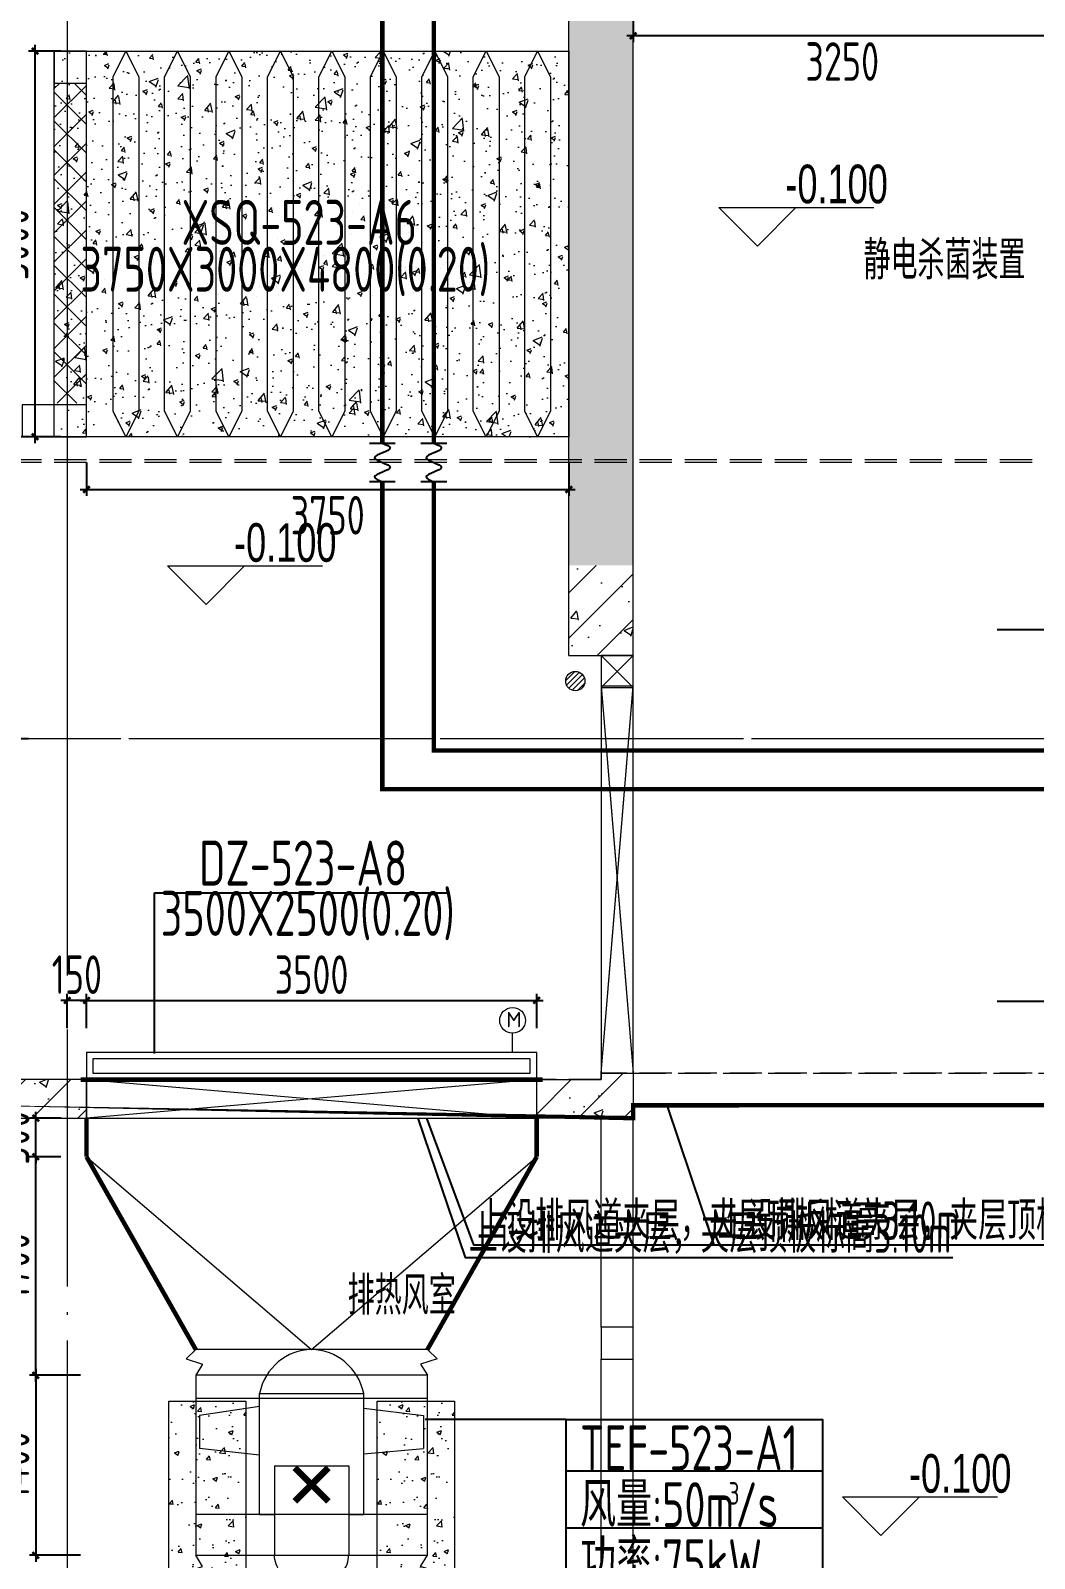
# Model space of a CAD drawing. Extents: x 4 to 13611208, y -605838 to 574722.
# Drawn here: x 13239113 to 13246916, y 198185 to 210070 of the extents above; entities that cross this region are included whole.
import ezdxf
from ezdxf.enums import TextEntityAlignment as Align

# ---------------------------------------------------------------- set-up
doc = ezdxf.new("R2010")
doc.units = 0
doc.header["$LTSCALE"] = 1000
doc.header["$MEASUREMENT"] = 0
doc.linetypes.add('DASH', pattern=[0.35, 0.25, -0.1])
doc.linetypes.add('DOTE', pattern=[2.4200000000000004, 2, -0.2, 0.02, -0.2])
for name, color, linetype in [('DUCT-D-P标注', 7, 'Continuous'), ('DUCT-K-P标注', 7, 'Continuous'), ('DUCT-K-S标注', 7, 'Continuous'), ('DUCT-X-P标注', 7, 'Continuous'), ('SDF-标注', 7, 'Continuous'), ('VRV-标注', 7, 'Continuous'), ('VRV-管线', 70, 'Continuous')]:
    doc.layers.add(name, color=color, linetype=linetype)
for name, color, linetype, lineweight in [('pipe排水', 8, 'Continuous', 5), ('SDF-设备', 1, 'Continuous', 5), ('SDF-风管', 3, 'Continuous', 20), ('SDF-风阀', 51, 'Continuous', 5), ('建筑底图', 8, 'Continuous', 13)]:
    doc.layers.add(name, color=color, linetype=linetype, lineweight=lineweight)
doc.styles.add('67', font='gbenor.shx', dxfattribs={"width": 0.7, "bigfont": 'hztxt.shx'})
doc.styles.add('C', font='HZTXT_E', dxfattribs={"width": 0.7, "bigfont": 'HZTXT'})
doc.styles.add('du', font='gbenor.shx', dxfattribs={"width": 0.8, "bigfont": 'hztxt.shx'})
doc.styles.get("Standard").update_dxf_attribs({"font": 'gbenor.shx', "bigfont": 'gbcbig.shx'})
doc.styles.add('晓游', font='gbenor.shx', dxfattribs={"width": 0.8, "bigfont": 'hztxt.shx'})
doc.dimstyles.new('67', dxfattribs={"dimscale": 100, "dimtxt": 3, "dimasz": 0.5, "dimexe": 0.5, "dimexo": 2, "dimgap": 0.5, "dimtad": 2, "dimdec": 0, "dimrnd": 5, "dimzin": 0, "dimdsep": 46, "dimtxsty": 'du', "dimblk": 'ARCHTICK', "dimcen": 0, "dimdle": 0.5, "dimclrd": 256, "dimclre": 256, "dimclrt": 256, "dimazin": 0, "dimtfac": 1, "dimtdec": 0, "dimtix": 1, "dimtmove": 2, "dimatfit": 3, "dimfxl": 100, "dimtolj": 1, "dimtzin": 0, "dimlwd": -1, "dimlwe": -1, "dimarcsym": 0})
doc.dimstyles.new('_TCH_ARCH', dxfattribs={"dimtxt": 3.5, "dimasz": 1, "dimexe": 1.5, "dimexo": 0, "dimgap": 0.5, "dimtad": 1, "dimdec": 0, "dimzin": 0, "dimdsep": 46, "dimtxsty": '晓游', "dimblk": 'ARCHTICK', "dimcen": 1, "dimdle": 1, "dimclrd": 256, "dimclre": 256, "dimclrt": 256, "dimazin": 2, "dimtfac": 1, "dimtdec": 0, "dimtix": 1, "dimtmove": 1, "dimatfit": 3, "dimldrblk": 'NONE', "dimtolj": 1, "dimtzin": 0, "dimlwd": -1, "dimlwe": -1, "dimarcsym": 0})
pattern_1 = [(45, (-59395.76057666913, -568125.0017618993), (-176.7766952966369, 176.7766952966369), []), (49.99999999999999, (-59395.76057666913, -568125.0017618993), (717.2601826007534, -62.75213498259511), [75, -825]), (355, (-59395.76057666913, -568125.0017618993), (-138.751333613, 752.1921337000118), [60, -660]), (100.4514, (-59335.98889666982, -568130.2311018994), (578.5093817140216, 689.4395420609536), [63.74019000000001, -701.142112]), (46.18420000000001, (-59395.76057666913, -567925.0017618993), (1067.241048625644, -165.5190143290181), [112.5, -1237.5]), (96.6356, (-59306.82383166999, -567938.7950688994), (934.6627055487033, 974.1178709004417), [95.610288, -1051.713]), (351.1842, (-59395.76057666913, -567925.0017618993), (934.6619451336272, 974.1186009253246), [90, -990]), (21, (-59295.76057666913, -567975.0017618993), (596.9070521184617, -402.6188906653388), [75, -825]), (326.0000000000001, (-59295.76057666913, -567975.0017618993), (243.3153319215817, 725.150045046853), [60, -660]), (71.4514, (-59246.01834366843, -568008.5533678995), (840.22262858149, 322.5304967099524), [63.74019000000001, -701.142112]), (37.50000000000001, (-59395.76057666913, -568125.0017618993), (12.15985531729067, 332.8938538313115), [0, -652, 0, -670, 0, -662.5]), (7.499999999999999, (-59395.76057666913, -568125.0017618993), (263.0695374421486, 394.4117118823602), [0, -382, 0, -637, 0, -252.5]), (327.5, (-59618.76057666913, -568125.0017618993), (533.822436172409, -22.55487173437976), [0, -250, 0, -780, 0, -1035]), (317.5, (-59718.76057666913, -568125.0017618993), (583.1861693423863, 100.1049823323177), [0, -325, 0, -518, 0, -735])]

# ---------------------------------------------------------------- blocks, each defined once
blk = doc.blocks.new('地漏')
at = {"layer": 'pipe排水'}
h = blk.add_hatch(dxfattribs=at)
h.set_pattern_fill('ANSI31', color=8, scale=25, style=0)
h.set_pattern_definition([(45, (-444803.9495521076, -349136.3974404513), (-28.0633003783411, 28.0633003783411), [])])
h.paths.add_polyline_path([(100, 0, 1), (-100, 0, 1)])
blk.add_circle((0, 0), 100, dxfattribs=at)
blk = doc.blocks.new('_FZH')
blk.add_lwpolyline([(-0.5, -0.5), (0.5, -0.5), (0.5000000000000001, 0.5), (-0.4999999999999999, 0.5)], close=True)
blk = doc.blocks.new('_ArchTick')
at = {"color": 0, "linetype": 'ByBlock', "const_width": 0.4}
blk.add_lwpolyline([(-0.5, -0.5), (0.5, 0.5)], dxfattribs=at)
blk = doc.blocks.new('_None')
blk = doc.blocks.new('*D313')
at = {"layer": 'SDF-标注', "transparency": 16777216}
for p, q in [((13239397.36620493, 202525.8868349095), (13239347.36620493, 202525.8868349095)), ((13239397.36620493, 202309.514690923), (13239397.36620493, 202575.8868349095)), ((13239547.36632701, 202525.8868349095), (13239397.36620493, 202525.8868349095)), ((13239547.36632701, 202309.514690923), (13239547.36632701, 202575.8868349095)), ((13239547.36632701, 202525.8868349095), (13239597.36632701, 202525.8868349095))]:
    blk.add_line(p, q, dxfattribs=at)
at = {"layer": 'SDF-标注', "transparency": 16777216, "xscale": 50, "yscale": 50, "zscale": 50}
blk.add_blockref('_ArchTick', (13239397.36620493, 202525.8868349095), dxfattribs=at)
at = {"layer": 'SDF-标注', "transparency": 16777216, "xscale": 50, "yscale": 50, "zscale": 50, "rotation": 180}
blk.add_blockref('_ArchTick', (13239547.36632701, 202525.8868349095), dxfattribs=at)
at = {"layer": 'SDF-标注', "transparency": 16777216, "insert": (13239472.36626597, 202725.8868349095), "char_height": 300, "attachment_point": 5, "style": 'du'}
blk.add_mtext('\\A1;150', dxfattribs=at)
blk = doc.blocks.new('*D314')
at = {"layer": 'SDF-标注', "transparency": 16777216}
for p, q in [((13239497.36632701, 202525.8868349095), (13243097.36632492, 202525.8868349095)), ((13239547.36632701, 202309.514690923), (13239547.36632701, 202575.8868349095)), ((13243047.36632492, 202309.5147000481), (13243047.36632492, 202575.8868349095))]:
    blk.add_line(p, q, dxfattribs=at)
at = {"layer": 'SDF-标注', "transparency": 16777216, "xscale": 50, "yscale": 50, "zscale": 50, "rotation": 180}
blk.add_blockref('_ArchTick', (13239547.36632701, 202525.8868349095), dxfattribs=at)
at = {"layer": 'SDF-标注', "transparency": 16777216, "xscale": 50, "yscale": 50, "zscale": 50}
blk.add_blockref('_ArchTick', (13243047.36632492, 202525.8868349095), dxfattribs=at)
at = {"layer": 'SDF-标注', "transparency": 16777216, "insert": (13241297.36632597, 202725.8868349095), "char_height": 300, "attachment_point": 5, "style": 'du'}
blk.add_mtext('\\A1;3500', dxfattribs=at)
blk = doc.blocks.new('*D315')
at = {"layer": 'SDF-标注', "transparency": 16777216}
for p, q in [((13239153.26205751, 199659.5285928249), (13239153.26205751, 198159.5285662055)), ((13239500.31446423, 199609.5285928249), (13239103.26205751, 199609.5285928249)), ((13239500.3143533, 198209.5285662055), (13239103.26205751, 198209.5285662055))]:
    blk.add_line(p, q, dxfattribs=at)
at = {"layer": 'SDF-标注', "transparency": 16777216, "xscale": 50, "yscale": 50, "zscale": 50}
for p, rotation in [((13239153.26205751, 199609.5285928249), 90), ((13239153.26205751, 198209.5285662055), 270)]:
    blk.add_blockref('_ArchTick', p, dxfattribs=dict(at, rotation=rotation))
at = {"layer": 'SDF-标注', "transparency": 16777216, "insert": (13238953.26205751, 198909.5285795173), "char_height": 300, "attachment_point": 5, "rotation": 90, "style": 'du'}
blk.add_mtext('\\A1;1400', dxfattribs=at)
blk = doc.blocks.new('*D316')
at = {"layer": 'SDF-标注', "transparency": 16777216}
for p, q in [((13239153.26205751, 199559.5285928249), (13239153.26205751, 201359.5146908971)), ((13239347.36632701, 201309.5146908971), (13239103.26205751, 201309.5146908971)), ((13239350.31419172, 199609.5285928249), (13239103.26205751, 199609.5285928249))]:
    blk.add_line(p, q, dxfattribs=at)
at = {"layer": 'SDF-标注', "transparency": 16777216, "xscale": 50, "yscale": 50, "zscale": 50}
for p, rotation in [((13239153.26205751, 201309.5146908971), 90), ((13239153.26205751, 199609.5285928249), 270)]:
    blk.add_blockref('_ArchTick', p, dxfattribs=dict(at, rotation=rotation))
at = {"layer": 'SDF-标注', "transparency": 16777216, "insert": (13238953.26205751, 200459.5216418632), "char_height": 300, "attachment_point": 5, "rotation": 90, "style": 'du'}
blk.add_mtext('\\A1;1700', dxfattribs=at)
blk = doc.blocks.new('prfj')
at = {"layer": 'SDF-设备', "color": 1}
for p, q in [((-899.9996974654496, 0.0001568415318615735), (-976.2002281360328, -70.76664657652145)), ((900.0003025345504, -0.0001568416482768953), (-899.9996974654496, 0.0001568415318615735)), ((-976.2002281360328, -70.76664657652145), (-847.6649616020732, -112.0886859769817)), ((-847.6649616020732, -112.0886859769817), (-899.9997271844186, -199.9998431584681)), ((976.2008119602688, -70.76698682381539), (847.6655324976891, -112.0889814255643)), ((847.6655324976891, -112.0889814255643), (900.0002728155814, -200.0001568416483)), ((900.0003025345504, -0.0001568416482768953), (976.2008119602688, -70.76698682381539)), ((-899.9997271844186, -199.9998431584681), (-899.9999490399845, -1599.999843158471)), ((900.0002728155814, -200.0001568416483), (-899.9997271844186, -199.9998431584681)), ((900.000035113655, -1600.000156841648), (900.0002728155814, -200.0001568416483)), ((-404.9998980727978, -1282.499929412443), (-404.9997510137036, -342.1588481477811)), ((-404.9997510137036, -342.1588481477811), (405.0002489862964, -342.1589893090422)), ((405.0001019272022, -1282.500070573471), (405.0002489862964, -342.1589893090422)), ((900.000243098475, -380.0001568416483), (-899.999756901525, -379.9998431584681)), ((-404.9997666249983, -441.9827039033989), (-870.4252887745388, -511.9632285138941)), ((405.0002314453013, -454.3220686562709), (870.4257337022573, -511.9635318989749)), ((-870.4252887745388, -511.9632285138941), (-870.4253289070912, -768.5681847859523)), ((870.4257337022573, -511.9635318989749), (870.4256935697049, -768.5684881710331)), ((-404.9998258706182, -820.8160126017756), (-870.4253289070912, -768.5681847859523)), ((405.0001755701378, -811.6036494958098), (870.4256935697049, -768.5684881710331)), ((-288.4965079948306, -905.4127874348196), (-288.4966174149886, -1595.163767897699)), ((-288.4965079948306, -905.4127874348196), (288.4968297877349, -905.4128879929776)), ((288.4968297877349, -905.4128879929776), (288.4967203680426, -1595.163868455857)), ((900.0001019588672, -1282.500156841648), (-899.9998980411328, -1282.499843158468)), ((-404.9998980727978, -1282.499929412443), (-288.4965669671074, -1282.499949717603)), ((288.4967708149925, -1282.500050275994), (405.0001019272022, -1282.500070573471)), ((-899.9999648868106, -1599.999843158468), (900.000035113655, -1600.000156841648)), ((-847.6652236748487, -1687.911017626233), (-899.9999648868106, -1599.999843158468)), ((847.665270424448, -1687.911313074583), (900.000035113655, -1600.000156841648)), ((-976.2005031374283, -1729.233012220997), (-847.6652236748487, -1687.911017626233)), ((-899.999994603917, -1799.999843158468), (-976.2005031374283, -1729.233012220997)), ((976.2005369584076, -1729.233352468058), (847.665270424448, -1687.911313074583)), ((900.000005396083, -1800.000156841648), (976.2005369584076, -1729.233352468058)), ((-899.999994603917, -1799.999843158468), (900.000005396083, -1800.000156841648)), ((18.4969689249989, -1795.163814953703), (-108.4963688571009, -1795.163837087515)), ((-18.49664713209494, -1795.163814953703), (108.4966906500049, -1795.163837087515))]:
    blk.add_line(p, q, dxfattribs=at)
blk.add_arc((0.0002805362455546856, -221.1715087508201), 1817.333047292401, 240.3149938883995, 299.6849861498936, dxfattribs=at)
for centre, major_axis, ratio, start_param, end_param in [((0.0002339784987270832, -438.1428618768114), (-1.680970198798609e-09, 438.1428618768755), 0.9473684210528648, -1.349935305051535, 1.349934974720079), ((106.2306849239394, -1602.347763723403), (39.46999155783357, 189.350546588319), 0.9398203993336641, 3.372288087143281, 4.943084413941262)]:
    blk.add_ellipse(centre, major_axis=major_axis, ratio=ratio, start_param=start_param, end_param=end_param, dxfattribs=at)
at = {"layer": 'SDF-设备', "color": 1, "extrusion": (0, 0, -1)}
blk.add_ellipse((-106.2303631310353, -1602.347763723403), major_axis=(-39.4699915578335, 189.350546588319), ratio=0.9398203993336641, start_param=3.372288087143281, end_param=4.943084413941262, dxfattribs=at)
blk = doc.blocks.new('*D336')
at = {"layer": 'SDF-标注', "transparency": 16777216}
for p, q in [((13243797.36620511, 210209.5146897589), (13243797.36620511, 209978.5000053503)), ((13247047.36620525, 210209.5166331111), (13247047.36620525, 209978.5000053503)), ((13247097.36620525, 210028.5000053503), (13243747.36620511, 210028.5000053503))]:
    blk.add_line(p, q, dxfattribs=at)
at = {"layer": 'SDF-标注', "transparency": 16777216, "xscale": 50, "yscale": 50, "zscale": 50, "rotation": 180}
blk.add_blockref('_ArchTick', (13243797.36620511, 210028.5000053503), dxfattribs=at)
at = {"layer": 'SDF-标注', "transparency": 16777216, "xscale": 50, "yscale": 50, "zscale": 50}
blk.add_blockref('_ArchTick', (13247047.36620525, 210028.5000053503), dxfattribs=at)
at = {"layer": 'SDF-标注', "transparency": 16777216, "insert": (13245422.36620517, 209828.5000053503), "char_height": 300, "attachment_point": 5, "style": 'du'}
blk.add_mtext('\\A1;3250', dxfattribs=at)
blk = doc.blocks.new('*D354')
at = {"layer": 'SDF-标注', "transparency": 16777216}
for p, q in [((13239547.36620546, 206709.5166343231), (13239547.36620546, 206449.3514935412)), ((13243297.36620513, 206709.5166343102), (13243297.36620513, 206449.3514935412)), ((13239497.36620546, 206499.3514935412), (13243347.36620513, 206499.3514935412))]:
    blk.add_line(p, q, dxfattribs=at)
at = {"layer": 'SDF-标注', "transparency": 16777216, "xscale": 50, "yscale": 50, "zscale": 50, "rotation": 180}
blk.add_blockref('_ArchTick', (13239547.36620546, 206499.3514935412), dxfattribs=at)
at = {"layer": 'SDF-标注', "transparency": 16777216, "xscale": 50, "yscale": 50, "zscale": 50}
blk.add_blockref('_ArchTick', (13243297.36620513, 206499.3514935412), dxfattribs=at)
at = {"layer": 'SDF-标注', "transparency": 16777216, "insert": (13241422.36620529, 206299.3514935412), "char_height": 300, "attachment_point": 5, "style": 'du'}
blk.add_mtext('\\A1;3750', dxfattribs=at)
blk = doc.blocks.new('*D355')
at = {"layer": 'SDF-标注', "transparency": 16777216}
for p, q in [((13239347.36620546, 209909.5166343512), (13239097.37031119, 209909.5166343512)), ((13239147.37031119, 206859.5166343231), (13239147.37031119, 209959.5166343512)), ((13239347.36620546, 206909.5166343231), (13239097.37031119, 206909.5166343231))]:
    blk.add_line(p, q, dxfattribs=at)
at = {"layer": 'SDF-标注', "transparency": 16777216, "xscale": 50, "yscale": 50, "zscale": 50}
for p, rotation in [((13239147.37031119, 209909.5166343512), 90), ((13239147.37031119, 206909.5166343231), 270)]:
    blk.add_blockref('_ArchTick', p, dxfattribs=dict(at, rotation=rotation))
at = {"layer": 'SDF-标注', "transparency": 16777216, "insert": (13238947.37031119, 208409.5166343393), "char_height": 300, "attachment_point": 5, "rotation": 90, "style": 'du'}
blk.add_mtext('\\A1;3000', dxfattribs=at)
blk = doc.blocks.new('*D356')
at = {"layer": 'SDF-标注', "transparency": 16777216}
for p, q in [((13239097.36620501, 206909.5166343102), (13238847.37031074, 206909.5166343102)), ((13238897.37031074, 206959.5166343102), (13238897.37031074, 204509.5146856282)), ((13239095.67480597, 204559.5146856282), (13238847.37031074, 204559.5146856282))]:
    blk.add_line(p, q, dxfattribs=at)
at = {"layer": 'SDF-标注', "transparency": 16777216, "xscale": 50, "yscale": 50, "zscale": 50}
for p, rotation in [((13238897.37031074, 206909.5166343102), 90), ((13238897.37031074, 204559.5146856282), 270)]:
    blk.add_blockref('_ArchTick', p, dxfattribs=dict(at, rotation=rotation))
at = {"layer": 'SDF-标注', "transparency": 16777216, "insert": (13238697.37031074, 205734.5156599713), "char_height": 300, "attachment_point": 5, "rotation": 90, "style": 'du'}
blk.add_mtext('\\A1;2350', dxfattribs=at)
blk = doc.blocks.new('$VALVE$00000954')
for p, q in [((-150, -100), (-150, 100)), ((150, 100), (150, -100))]:
    blk.add_line(p, q)
blk.add_open_spline([(-150, 0), (-137.5, 29.99999999999999), (-112.5, 89.99999999999999), (-74.99999999999999, -1.06581410364015e-14), (-37.50000000000001, -90), (3.552713678800501e-15, -3.552713678800501e-15), (37.5, 90), (74.99999999999999, -1.06581410364015e-14), (112.5, -89.99999999999999), (137.5, -30), (150, 0)], degree=3)
for p in [(-150, 0), (150, 0)]:
    blk.add_point(p)
blk = doc.blocks.new('*D2023')
at = {"layer": 'SDF-标注', "transparency": 16777216}
for p, q in [((13239350.31419172, 201609.5146854213), (13239103.26205751, 201609.5146854213)), ((13239153.26205751, 201609.5146854213), (13239153.26205751, 201659.5146854213)), ((13239153.26205751, 201309.5146908971), (13239153.26205751, 201609.5146854213)), ((13239347.36632701, 201309.5146908971), (13239103.26205751, 201309.5146908971)), ((13239153.26205751, 201309.5146908971), (13239153.26205751, 201259.5146908971))]:
    blk.add_line(p, q, dxfattribs=at)
at = {"layer": 'SDF-标注', "transparency": 16777216, "xscale": 50, "yscale": 50, "zscale": 50}
for p, rotation in [((13239153.26205751, 201609.5146854213), 270), ((13239153.26205751, 201309.5146908971), 90)]:
    blk.add_blockref('_ArchTick', p, dxfattribs=dict(at, rotation=rotation))
at = {"layer": 'SDF-标注', "transparency": 16777216, "insert": (13238953.26205751, 201459.5146881613), "char_height": 300, "attachment_point": 5, "rotation": 90, "style": 'du'}
blk.add_mtext('\\A1;300', dxfattribs=at)

msp = doc.modelspace()

# ---------------------------------------------------------------- hatches: boundary and pattern name
at = {"layer": 'VRV-管线', "linetype": 'Continuous'}
for points in [[(13242247.36620515, 204469.2210731776), (13242229.86620516, 204469.221073174), (13242229.86620518, 204451.7210731766)], [(13242247.36620515, 204469.2210731776), (13242247.36620518, 204451.7210731753), (13242229.86620518, 204451.7210731766)], [(13241847.36620532, 204169.221073185), (13241829.86620518, 204169.2210731753), (13241829.86620514, 204151.7210731841)], [(13241847.36620532, 204169.221073185), (13241847.36620518, 204151.7210731753), (13241829.86620514, 204151.7210731841)]]:
    msp.add_hatch(color=256, dxfattribs=at).paths.add_polyline_path(points)
at = {"layer": '建筑底图'}
h = msp.add_hatch(dxfattribs=at)
h.set_pattern_fill('钢筋混凝土,_O', color=8, scale=100)
h.set_pattern_definition(pattern_1)
h.paths.add_polyline_path([(13237197.36620504, 223959.5166330708), (13237197.36620504, 205909.5143252862), (13237797.36620503, 205909.5143252862), (13237797.36620504, 211909.5166331191), (13238547.36620515, 211909.5166331275), (13238547.36620515, 212409.5166331275), (13237797.36620504, 212409.5166331191), (13237797.36620503, 215409.5166330777), (13238547.36620515, 215409.5166330861), (13238547.36620513, 215909.5166330989), (13237797.36620503, 215909.5166330989), (13237797.36620504, 223359.5166330708), (13243297.36620514, 223359.5166330708), (13243297.36620514, 215909.5166331403), (13242547.36620514, 215909.5166331317), (13242547.36620515, 215409.5166331317), (13243297.36620514, 215409.5166331403), (13243297.36620515, 212409.5166331801), (13242547.36620515, 212409.5166331718), (13242547.36620515, 211909.5166331718), (13243297.36620515, 211909.5166331801), (13243297.36620515, 205909.5143252862), (13243797.36620513, 205909.5143252862), (13243797.36620513, 210028.5019486904), (13243797.36620514, 215409.5166331324), (13244497.36620515, 215409.5166331403), (13244497.36620515, 215909.5166331403), (13243797.36620515, 215909.5166331324), (13243797.36620515, 223359.5166330708), (13259397.36620501, 223359.5166330708), (13259397.366205, 220759.5166330708), (13248747.36620515, 220759.5166330708), (13248747.36620515, 215909.5166331799), (13247497.36620515, 215909.5166331659), (13247497.36620515, 215409.5166331655), (13248747.36620517, 215409.5166331799), (13248747.36620515, 212709.5166331855), (13248747.36620514, 210019.5159352562), (13249247.36620513, 210019.5159352559), (13249247.36620513, 210028.5019486904), (13249247.36620515, 212709.5166331855), (13249247.36620515, 220259.5166330708), (13259397.366205, 220259.5166330708), (13259397.36620501, 216959.5166330706), (13260997.36620501, 216959.5166330708), (13260997.36620501, 217459.5166330708), (13259897.36620501, 217459.5166330708), (13259897.366205, 223359.5166330708), (13262497.366205, 223359.5166330708), (13262497.36620501, 217459.5166330708), (13262197.366205, 217459.5166330708), (13262197.366205, 216959.5166330708), (13262497.36620501, 216959.5166330708), (13262497.36620501, 215159.5164498189), (13270447.36620356, 215159.5164498189), (13270447.36620487, 205909.5143252863), (13271047.36620498, 205909.5143252863), (13271047.36620498, 210028.5019486904), (13271047.366205, 223959.5166330708)])
h.paths.add_polyline_path([(13262997.366205, 223359.5166330708), (13270447.366205, 223359.5166330708), (13270447.36620358, 215559.5164498162), (13262997.366205, 215559.5164498162)], flags=16)
h = msp.add_hatch(dxfattribs=at)
h.set_pattern_fill('混凝土', color=8, scale=50, style=0)
h.set_pattern_definition([(49.99999999999999, (-59395.76057666913, -568125.0017618993), (358.6300913003767, -31.37606749129755), [37.5, -412.5]), (355, (-59395.76057666913, -568125.0017618993), (-69.3756668065, 376.0960668500059), [30, -330]), (100.4514, (-59365.87473666854, -568127.6164318994), (289.2546908570108, 344.7197710304768), [31.870095, -350.571056]), (46.18420000000001, (-59395.76057666913, -568025.0017618993), (533.6205243128222, -82.75950716450905), [56.25, -618.75]), (96.6356, (-59351.29220416956, -568031.8984153995), (467.3313527743517, 487.0589354502209), [47.805144, -525.8565]), (351.1842, (-59395.76057666913, -568025.0017618993), (467.3309725668136, 487.0593004626623), [45, -495]), (21, (-59345.76057666913, -568050.0017618993), (298.4535260592309, -201.3094453326694), [37.5, -412.5]), (326.0000000000001, (-59345.76057666913, -568050.0017618993), (121.6576659607909, 362.5750225234265), [30, -330]), (71.4514, (-59320.88946016878, -568066.7775648993), (420.111314290745, 161.2652483549762), [31.870095, -350.571056]), (37.50000000000001, (-59395.76057666913, -568125.0017618993), (6.079927658645334, 166.4469269156558), [0, -326, 0, -335, 0, -331.25]), (7.499999999999999, (-59395.76057666913, -568125.0017618993), (131.5347687210743, 197.2058559411801), [0, -191, 0, -318.5, 0, -126.25]), (327.5, (-59507.26057666913, -568125.0017618993), (266.9112180862045, -11.27743586718988), [0, -125, 0, -390, 0, -517.5]), (317.5, (-59557.26057666913, -568125.0017618993), (291.5930846711931, 50.05249116615887), [0, -162.5, 0, -259, 0, -367.5])])
h.paths.add_polyline_path([(13243297.36620513, 206909.5166343055), (13239297.36620501, 206909.5166343102), (13239297.36620501, 209909.5166343384), (13243297.36620513, 209909.5166343337)])
h = msp.add_hatch(dxfattribs=at)
h.set_pattern_fill('混凝土', color=8, scale=100, style=0)
h.set_pattern_definition([(49.99999999999999, (-59395.76057666913, -568125.0017618993), (717.2601826007534, -62.75213498259511), [75, -825]), (355, (-59395.76057666913, -568125.0017618993), (-138.751333613, 752.1921337000118), [60, -660]), (100.4514, (-59335.98889666982, -568130.2311018994), (578.5093817140216, 689.4395420609536), [63.74019000000001, -701.142112]), (46.18420000000001, (-59395.76057666913, -567925.0017618993), (1067.241048625644, -165.5190143290181), [112.5, -1237.5]), (96.6356, (-59306.82383166999, -567938.7950688994), (934.6627055487033, 974.1178709004417), [95.610288, -1051.713]), (351.1842, (-59395.76057666913, -567925.0017618993), (934.6619451336272, 974.1186009253246), [90, -990]), (21, (-59295.76057666913, -567975.0017618993), (596.9070521184617, -402.6188906653388), [75, -825]), (326.0000000000001, (-59295.76057666913, -567975.0017618993), (243.3153319215817, 725.150045046853), [60, -660]), (71.4514, (-59246.01834366843, -568008.5533678995), (840.22262858149, 322.5304967099524), [63.74019000000001, -701.142112]), (37.50000000000001, (-59395.76057666913, -568125.0017618993), (12.15985531729067, 332.8938538313115), [0, -652, 0, -670, 0, -662.5]), (7.499999999999999, (-59395.76057666913, -568125.0017618993), (263.0695374421486, 394.4117118823602), [0, -382, 0, -637, 0, -252.5]), (327.5, (-59618.76057666913, -568125.0017618993), (533.822436172409, -22.55487173437976), [0, -250, 0, -780, 0, -1035]), (317.5, (-59718.76057666913, -568125.0017618993), (583.1861693423863, 100.1049823323177), [0, -325, 0, -518, 0, -735])])
h.paths.add_polyline_path([(13243297.36620513, 206909.5166343102), (13239297.36620501, 206909.5166343102), (13239297.36620501, 209909.5166343384), (13243297.36620513, 209909.5166343384)])
h = msp.add_hatch(dxfattribs=at)
h.set_pattern_fill('ANSI37', color=8, scale=100, style=0)
h.set_pattern_definition([(45, (1401173.029922778, -62385.75482363015), (-112.2532015133644, 112.2532015133644), []), (135, (1401173.029922778, -62385.75482363015), (-112.2532015133644, -112.2532015133644), [])])
h.paths.add_polyline_path([(13239547.36620541, 209659.5166343384), (13239297.36620541, 209659.5166343384), (13239297.36620541, 207170.5332662681), (13239547.36620541, 207170.5332662681)])
h = msp.add_hatch(dxfattribs=at)
h.set_pattern_fill('钢筋混凝土,_O', color=8, scale=100)
h.set_pattern_definition(pattern_1)
h.paths.add_polyline_path([(13243797.36620515, 205909.5143252862), (13243297.36620515, 205909.5143252862), (13243297.36620515, 205209.5143252863), (13243797.36620515, 205209.5143252863)])
h = msp.add_hatch(dxfattribs=at)
h.set_pattern_fill('钢筋混凝土', color=8, scale=100, style=0)
h.set_pattern_definition([(45, (793255.2557103541, 7.916241884231567e-09), (-176.7766952966369, 176.7766952966369), []), (49.99999999999999, (793255.2557103541, 7.916241884231567e-09), (717.2601826007534, -62.75213498259511), [75, -825]), (355, (793255.2557103541, 7.916241884231567e-09), (-138.751333613, 752.1921337000118), [60, -660]), (100.4514, (793315.0273903534, -5.229339992074529), (578.5093817140216, 689.4395420609536), [63.74019000000001, -701.142112]), (46.18420000000001, (793255.2557103541, 200.0000000079162), (1067.241048625644, -165.5190143290181), [112.5, -1237.5]), (96.6356, (793344.1924553532, 186.2066930079018), (934.6627055487033, 974.1178709004417), [95.610288, -1051.713]), (351.1842, (793255.2557103541, 200.0000000079162), (934.6619451336272, 974.1186009253246), [90, -990]), (21, (793355.2557103541, 150.0000000079162), (596.9070521184617, -402.6188906653388), [75, -825]), (326.0000000000001, (793355.2557103541, 150.0000000079162), (243.3153319215817, 725.150045046853), [60, -660]), (71.4514, (793404.9979433548, 116.4483940079226), (840.22262858149, 322.5304967099524), [63.74019000000001, -701.142112]), (37.50000000000001, (793255.2557103541, 7.916241884231567e-09), (12.15985531729067, 332.8938538313115), [0, -652, 0, -670, 0, -662.5]), (7.499999999999999, (793255.2557103541, 7.916241884231567e-09), (263.0695374421486, 394.4117118823602), [0, -382, 0, -637, 0, -252.5]), (327.5, (793032.2557103541, 7.916241884231567e-09), (533.822436172409, -22.55487173437976), [0, -250, 0, -780, 0, -1035]), (317.5, (792932.2557103541, 7.916241884231567e-09), (583.1861693423863, 100.1049823323177), [0, -325, 0, -518, 0, -735])])
h.paths.add_polyline_path([(13238997.36620433, 201609.5146855548), (13239547.36632705, 201609.5146855548), (13239547.36632705, 201909.5146855806), (13238997.36620433, 201909.5146855806)])
h.paths.add_polyline_path([(13237997.36620433, 201609.5146855166), (13237997.36620433, 201909.5146856987), (13237797.36620822, 201909.5146864363), (13237797.3662084, 201959.5146447701), (13237547.36620645, 201959.5146441715), (13237547.36620729, 201609.5146855548)])
h.paths.add_polyline_path([(13243047.36632497, 201609.5146855806), (13243047.36632497, 201909.5146855806), (13243547.36620581, 201909.5146938135), (13243547.36620581, 201959.5146856288), (13243797.36620498, 201959.5146856288), (13243797.36620598, 201609.5146856458)])
h = msp.add_hatch(dxfattribs=at)
h.set_pattern_fill('AR-CONC', color=8, scale=50, style=0)
h.set_pattern_definition([(49.99999999999999, (8576243.36644391, 160770.9733087405), (358.6300913003766, -31.37606749129755), [37.5, -412.5]), (355, (8576243.36644391, 160770.9733087405), (-69.37566680649999, 376.0960668500059), [30, -330]), (100.4514, (8576273.252283908, 160768.3586387406), (289.2546908570108, 344.7197710304769), [31.87009499999999, -350.5710559999998]), (46.1842, (8576243.36644391, 160870.9733087405), (533.6205243128222, -82.75950716450905), [56.24999999999991, -618.7499999999986]), (96.6356, (8576287.83481641, 160864.0766552406), (467.3313527743517, 487.0589354502208), [47.805144, -525.8564999999999]), (351.1842000000001, (8576243.36644391, 160870.9733087405), (467.3309725668135, 487.0593004626623), [45, -495]), (21, (8576293.36644391, 160845.9733087405), (298.4535260592309, -201.3094453326694), [37.5, -412.5]), (326, (8576293.36644391, 160845.9733087405), (121.6576659607908, 362.5750225234265), [30, -330]), (71.45140000000002, (8576318.23756041, 160829.1975057406), (420.1113142907449, 161.2652483549762), [31.87009499999996, -350.5710559999993]), (37.50000000000001, (8576243.36644391, 160770.9733087405), (6.079927658645334, 166.4469269156557), [0, -326, 0, -335, 0, -331.25]), (7.499999999999999, (8576243.36644391, 160770.9733087405), (131.5347687210743, 197.2058559411801), [0, -191, 0, -318.5, 0, -126.25]), (327.5, (8576131.86644391, 160770.9733087405), (266.9112180862045, -11.2774358671899), [0, -125, 0, -390, 0, -517.4999999999999]), (317.5, (8576081.86644391, 160770.9733087405), (291.5930846711932, 50.05249116615882), [0, -162.5, 0, -259, 0, -367.5])])
h.paths.add_polyline_path([(13240787.36632567, 199409.5146856179), (13240787.36632567, 198009.5146856179), (13240187.36632568, 198009.5146856179), (13240187.36632568, 199409.5146856179)])
h = msp.add_hatch(dxfattribs=at)
h.set_pattern_fill('AR-CONC', color=8, scale=50, style=0)
h.set_pattern_definition([(49.99999999999999, (8577863.36644391, 160770.9733087405), (358.6300913003766, -31.37606749129755), [37.5, -412.5]), (355, (8577863.36644391, 160770.9733087405), (-69.37566680649999, 376.0960668500059), [30, -330]), (100.4514, (8577893.252283908, 160768.3586387406), (289.2546908570108, 344.7197710304769), [31.87009499999999, -350.5710559999998]), (46.1842, (8577863.36644391, 160870.9733087405), (533.6205243128222, -82.75950716450905), [56.24999999999991, -618.7499999999986]), (96.6356, (8577907.83481641, 160864.0766552406), (467.3313527743517, 487.0589354502208), [47.805144, -525.8564999999999]), (351.1842000000001, (8577863.36644391, 160870.9733087405), (467.3309725668135, 487.0593004626623), [45, -495]), (21, (8577913.36644391, 160845.9733087405), (298.4535260592309, -201.3094453326694), [37.5, -412.5]), (326, (8577913.36644391, 160845.9733087405), (121.6576659607908, 362.5750225234265), [30, -330]), (71.45140000000002, (8577938.23756041, 160829.1975057406), (420.1113142907449, 161.2652483549762), [31.87009499999996, -350.5710559999993]), (37.50000000000001, (8577863.36644391, 160770.9733087405), (6.079927658645334, 166.4469269156557), [0, -326, 0, -335, 0, -331.25]), (7.499999999999999, (8577863.36644391, 160770.9733087405), (131.5347687210743, 197.2058559411801), [0, -191, 0, -318.5, 0, -126.25]), (327.5, (8577751.86644391, 160770.9733087405), (266.9112180862045, -11.2774358671899), [0, -125, 0, -390, 0, -517.4999999999999]), (317.5, (8577701.86644391, 160770.9733087405), (291.5930846711932, 50.05249116615882), [0, -162.5, 0, -259, 0, -367.5])])
h.paths.add_polyline_path([(13242407.36632567, 199409.5146856179), (13242407.36632567, 198009.5146856179), (13241807.36632568, 198009.5146856179), (13241807.36632568, 199409.5146856179)])

# ---------------------------------------------------------------- linework, layer by layer
at = {"layer": 'DUCT-D-P标注', "const_width": 35}
msp.add_lwpolyline([(13248747.36620737, 201709.5146855548), (13243797.36620584, 201709.514685849), (13243797.36620685, 201609.5146856334), (13237797.36620584, 201609.5146854553), (13237797.36620587, 186509.5146856196), (13244997.3662066, 186509.5146845239), (13244997.36620688, 187934.5146851828), (13248747.36620617, 187934.5146849864), (13248747.36620737, 201709.5146855548)], dxfattribs=at)
at = {"layer": 'DUCT-D-P标注'}
msp.add_lwpolyline([(13244057.49002344, 201709.5146858335), (13244422.92496662, 200625.1779873013), (13248214.21088379, 200625.1779873013)], dxfattribs=at)
at = {"layer": 'DUCT-K-P标注', "const_width": 35}
msp.add_lwpolyline([(13248747.36620556, 201709.5146908971), (13243797.36620403, 201709.5146911913), (13243797.36620503, 201609.5146909758), (13237797.36620403, 201609.5146907977), (13237797.36620406, 186509.514690962), (13244997.36620479, 186509.5146898663), (13244997.36620507, 187934.5146905252), (13248747.36620435, 187934.5146903287), (13248747.36620556, 201709.5146908971)], dxfattribs=at)
at = {"layer": 'DUCT-K-P标注'}
msp.add_lwpolyline([(13242189.5471156, 201609.5146913474), (13242554.9820589, 200625.1779926436), (13246346.26797606, 200625.1779926436)], dxfattribs=at)
at = {"layer": 'DUCT-K-S标注', "elevation": 800}
for points in [[(13248872.3662055, 204959.5146867145), (13248872.21620441, 205408.5), (13246627.5, 205408.5)], [(13248872.21620441, 202959.5146856183), (13248872.21620441, 202517.5), (13246627.5, 202517.5)]]:
    msp.add_lwpolyline(points, dxfattribs=at)
at = {"layer": 'DUCT-X-P标注', "const_width": 20}
msp.add_lwpolyline([(13248747.3662056, 201709.5146854686), (13243797.36620407, 201709.5146857628), (13243797.36620507, 201609.5146855473), (13237797.36620407, 201609.5146853692), (13237797.36620411, 186509.5146855335), (13244997.36620483, 186509.5146844378), (13244997.36620511, 187934.5146850967), (13248747.3662044, 187934.5146849002), (13248747.3662056, 201709.5146854686)], dxfattribs=at)
at = {"layer": 'DUCT-X-P标注'}
msp.add_lwpolyline([(13242124.35622659, 201609.5146866027), (13242489.79116978, 200525.1779880704), (13246281.07708694, 200525.1779880704)], dxfattribs=at)
at = {"layer": 'SDF-标注'}
for p, q in [((13243276.5370524, 199266.4774833271, -7.1e-06), (13242180.63863726, 199266.4774833271, -7.1e-06)), ((13243276.5370524, 198865.7047749449, -7.1e-06), (13245268.37898262, 198865.7047749449, -7.1e-06)), ((13243276.5370524, 198423.9148057376, -7.1e-06), (13245268.37898262, 198423.9148057376, -7.1e-06))]:
    msp.add_line(p, q, dxfattribs=at)
at = {"layer": 'SDF-标注', "elevation": -7.1e-06}
msp.add_lwpolyline([(13243276.5370524, 199266.4774833271), (13245268.37898262, 199266.4774833271), (13245268.37898262, 197486.4513122996), (13243276.5370524, 197486.4513122996)], close=True, dxfattribs=at)
at = {"layer": 'SDF-设备', "color": 1}
for points in [[(13239954.41279973, 207109.5166343242), (13239854.41279973, 206909.5166343242), (13239754.41279973, 207109.5166343265), (13239754.41279973, 209709.5166343204), (13239854.41279973, 209909.5166343214), (13239954.41279973, 209709.5166343204), (13239954.41279973, 207109.5166343214)], [(13240354.41279973, 207109.516634327), (13240254.41279973, 206909.516634327), (13240154.41279973, 207109.5166343293), (13240154.41279973, 209709.5166343232), (13240254.41279973, 209909.5166343242), (13240354.41279973, 209709.5166343232), (13240354.41279973, 207109.5166343242)], [(13240754.41279973, 207109.5166343299), (13240654.41279973, 206909.5166343299), (13240554.41279973, 207109.5166343322), (13240554.41279973, 209709.5166343261), (13240654.41279973, 209909.5166343271), (13240754.41279973, 209709.5166343261), (13240754.41279973, 207109.5166343271)], [(13241154.41279973, 207109.5166343328), (13241054.41279973, 206909.5166343328), (13240954.41279973, 207109.5166343351), (13240954.41279973, 209709.516634329), (13241054.41279973, 209909.51663433), (13241154.41279973, 209709.516634329), (13241154.41279973, 207109.51663433)], [(13241554.41279973, 207109.5166343323), (13241454.41279973, 206909.5166343323), (13241354.41279973, 207109.5166343346), (13241354.41279973, 209709.5166343286), (13241454.41279973, 209909.5166343295), (13241554.41279973, 209709.5166343286), (13241554.41279973, 207109.5166343295)], [(13241954.41279973, 207109.5166343272), (13241854.41279973, 206909.5166343272), (13241754.41279973, 207109.5166343295), (13241754.41279973, 209709.5166343235), (13241854.41279973, 209909.5166343244), (13241954.41279973, 209709.5166343235), (13241954.41279973, 207109.5166343244)], [(13242354.41279973, 207109.5166343267), (13242254.41279973, 206909.5166343267), (13242154.41279973, 207109.516634329), (13242154.41279973, 209709.516634323), (13242254.41279973, 209909.5166343239), (13242354.41279973, 209709.516634323), (13242354.41279973, 207109.5166343239)], [(13242754.41279973, 207109.5166343263), (13242654.41279973, 206909.5166343263), (13242554.41279973, 207109.5166343286), (13242554.41279973, 209709.5166343225), (13242654.41279973, 209909.5166343235), (13242754.41279973, 209709.5166343225), (13242754.41279973, 207109.5166343235)], [(13243154.41279973, 207109.5166343258), (13243054.41279973, 206909.5166343258), (13242954.41279973, 207109.5166343281), (13242954.41279974, 209709.5166343221), (13243054.41279974, 209909.516634323), (13243154.41279974, 209709.5166343221), (13243154.41279973, 207109.516634323)]]:
    msp.add_lwpolyline(points, dxfattribs=at)
at = {"layer": 'SDF-风管', "const_width": 34.99999999999999}
for points in [[(13239547.36632701, 201309.5146908971), (13239547.36632701, 201609.5146908971)], [(13243047.3663231, 201309.5146908971), (13243047.3663231, 201609.5146908971)], [(13240397.36691809, 199809.5285928249), (13239547.36632701, 201309.5146908971)], [(13242197.36691809, 199809.5282791417), (13243047.3663231, 201309.5146908971)]]:
    msp.add_lwpolyline(points, dxfattribs=at)
at = {"layer": 'SDF-风管'}
msp.add_lwpolyline([(13239547.36632701, 201309.5146908971), (13241297.36635596, 199809.5284359832), (13243047.3663231, 201309.5146908971)], dxfattribs=at)
at = {"layer": 'SDF-风阀'}
for p, q in [((13242859.64681506, 202121.5146816792), (13242859.64681506, 202270.3355460297)), ((13239547.36632887, 202121.7684886194), (13239547.36632705, 201609.5146855368)), ((13243047.36632497, 202121.5146816792), (13239547.36632887, 202121.5146816792)), ((13242997.36632497, 202071.5146816792), (13239597.36632887, 202071.5146816792)), ((13239597.36632887, 202071.5146816792), (13239597.36632887, 201959.5146816792)), ((13242997.36632497, 201959.5146816792), (13242997.36632497, 202071.5146816792)), ((13243047.36632497, 201609.5146855806), (13243047.36632497, 202121.5146816792)), ((13239597.36632887, 201959.5146816792), (13242997.36632497, 201959.5146816792))]:
    msp.add_line(p, q, dxfattribs=at)
at = {"layer": 'SDF-风阀', "const_width": 35}
msp.add_lwpolyline([(13243092.36632692, 201909.5146816792), (13239502.36632692, 201909.5146816792)], dxfattribs=at)
at = {"layer": 'SDF-风阀'}
msp.add_circle((13242859.64681506, 202370.3355460297), 100, dxfattribs=at)
at = {"layer": 'VRV-管线', "linetype": 'Continuous', "const_width": 35}
for points in [[(13242247.36620516, 206859.5143241153), (13242247.36620518, 220944.5166330962)], [(13241847.36620518, 206859.5143241153), (13241847.36620518, 220544.5166330715)], [(13241847.36620518, 204169.2210731753), (13241847.36620518, 206559.5143241153)], [(13242247.36620516, 204469.221073174), (13242247.36620516, 206559.5143241153)], [(13242247.36620518, 204469.2210731753), (13262472.36620407, 204469.2210731753)], [(13241847.36620518, 204169.2210731753), (13262172.36620407, 204169.2210731753)]]:
    msp.add_lwpolyline(points, dxfattribs=at)
at = {"layer": '建筑底图', "color": 8, "linetype": 'DOTE'}
for p, q in [((13239397.36620497, 226059.4508633827), (13239397.36620497, 202850.8413643706)), ((13239397.36620497, 209559.5146856282), (13239397.36620497, 180083.0282935039)), ((13474197.36620497, 204559.5146856282), (13119297.36620772, 204559.5146856282)), ((13273694.5, 204559.5166343108), (13235028, 204559.5144373711))]:
    msp.add_line(p, q, dxfattribs=at)
at = {"layer": '建筑底图', "color": 8}
for p, q in [((13243797.36620515, 205209.5143241155), (13243797.36620514, 215409.5166331324)), ((13243297.36620515, 205209.5143241155), (13243297.36620515, 211909.5166331801)), ((13243297.36620513, 205209.5143252863), (13243297.36620513, 210028.5019486904)), ((13243297.36620513, 205209.5123766038), (13243297.36620513, 210028.5000000079)), ((13243797.36620513, 205209.5143252863), (13243797.36620513, 210028.5019486904)), ((13243797.36620513, 205209.5123766038), (13243797.36620513, 210028.5000000079)), ((13239297.36620543, 207170.53326576), (13239297.36620542, 209670.5332662136)), ((13239547.36620552, 207170.53326576), (13239547.36620539, 209670.5332662136)), ((13243297.36620515, 205209.5143241155), (13243797.36620515, 205209.5143241155)), ((13243297.36620513, 205209.5143252863), (13243797.36620513, 205209.5143252863)), ((13243297.36620513, 205209.5123766038), (13243797.36620513, 205209.5123766038)), ((13243547.3662043, 204959.5166342373), (13243797.36620499, 205209.5143252545)), ((13243547.3662043, 205209.5143252545), (13243797.36620499, 204959.5166342373)), ((13243672.36620499, 205209.5143252863), (13243672.36620499, 205209.5143252863)), ((13243672.36620499, 205209.5123766038), (13243672.36620499, 205209.5123766038)), ((13243672.36620499, 205084.5154797615), (13243672.36620499, 205084.5154797615)), ((13243672.36620499, 205084.513531079), (13243672.36620499, 205084.513531079)), ((13243672.36620499, 204959.5166342367), (13243672.36620499, 204959.5166342367)), ((13243672.36620499, 204959.5146855542), (13243672.36620499, 204959.5146855542)), ((13243047.36632363, 201909.7684925208), (13239547.36632705, 201609.5146855806)), ((13239547.36632753, 201909.7684925208), (13243047.3663249, 201609.5146855806)), ((13243547.36620499, 199984.5146855469), (13243547.366205, 201609.5146856363)), ((13243547.366205, 201609.5146856363), (13243797.366205, 201609.5146856334)), ((13243797.36620499, 199984.5146855469), (13243797.366205, 201609.5146856334)), ((13243547.36620492, 196984.5146855469), (13243547.36620495, 199734.5146855469)), ((13243797.36620492, 196984.5146855469), (13243797.36620505, 199734.5146855468))]:
    msp.add_line(p, q, dxfattribs=at)
at = {"layer": '建筑底图'}
for p, q in [((13244762.52702332, 208393.3248583386), (13244462.52702332, 208693.3248583386)), ((13244462.52702332, 208693.3248583386), (13245668.56545612, 208693.3248583386)), ((13244762.52702332, 208393.3248583386), (13245062.52702332, 208693.3248583386)), ((13240476.78671941, 205604.7502234373), (13240176.78671941, 205904.7502234373)), ((13240176.78671941, 205904.7502234373), (13241382.82515221, 205904.7502234373)), ((13240476.78671941, 205604.7502234373), (13240776.78671941, 205904.7502234373)), ((13245723.12279232, 198363.4927367615), (13245423.12279232, 198663.4927367615)), ((13245423.12279232, 198663.4927367615), (13246629.16122512, 198663.4927367615)), ((13245723.12279232, 198363.4927367615), (13246023.12279232, 198663.4927367615))]:
    msp.add_line(p, q, dxfattribs=at)
at = {"layer": '建筑底图', "color": 8, "linetype": 'DASH'}
for p, q in [((13271047.366205, 206729.5143241155), (13237197.36620504, 206729.5143241155)), ((13271047.36620498, 206729.5143252863), (13237197.36620502, 206729.5143252863)), ((13271047.366205, 206709.5143241155), (13237197.36620504, 206709.5143241153)), ((13271047.36620498, 206709.5143252863), (13237197.36620502, 206709.5143252862)), ((13243797.36620503, 201959.5146851193), (13248747.36620651, 201959.5146851193)), ((13243797.36620498, 201709.514685849), (13248747.36620542, 201709.514685849)), ((13248747.36620651, 201709.514685849), (13243797.36620497, 201709.514685849))]:
    msp.add_line(p, q, dxfattribs=at)
at = {"layer": '建筑底图', "color": 8}
for points in [[(13243297.36620513, 206909.5166343102), (13239297.36620501, 206909.5166343102), (13239297.36620501, 209909.5166343384), (13243297.36620513, 209909.5166343384)], [(13243297.36620513, 206909.5166343102), (13239547.36620546, 206909.5166343231), (13239547.36620546, 209909.5166343512), (13243297.36620513, 209909.5166343384)], [(13243547.3662043, 204959.5166342373), (13243797.36620499, 204959.5166342373), (13243797.36620499, 205209.5143252545), (13243547.3662043, 205209.5143252545)], [(13243547.36620498, 204969.2210676118), (13243547.36620498, 201959.5146856288), (13243797.36620498, 201959.5146856288), (13243797.36620498, 204969.2210676118)], [(13243047.36632497, 201609.5146855806), (13243047.36632497, 201909.5146855806), (13243547.36620581, 201909.5146938135), (13243547.36620581, 201959.5146856288), (13243797.36620498, 201959.5146856288), (13243797.36620598, 201609.5146856458)], [(13238997.36620433, 201609.5146855548), (13239547.36632705, 201609.5146855548), (13239547.36632705, 201909.5146855806), (13238997.36620433, 201909.5146855806)], [(13239547.36632705, 201609.5146894562), (13243047.36632363, 201609.5146855806), (13243047.36632363, 201909.7684925208), (13239547.36632753, 201909.7684925208)], [(13240787.36632567, 199409.5146856179), (13240787.36632567, 198009.5146856179), (13240187.36632568, 198009.5146856179), (13240187.36632568, 199409.5146856179)], [(13242407.36632567, 199409.5146856179), (13242407.36632567, 198009.5146856179), (13241807.36632568, 198009.5146856179), (13241807.36632568, 199409.5146856179)]]:
    msp.add_lwpolyline(points, close=True, dxfattribs=at)
for points in [[(13243797.36620498, 202646.5019486825), (13243797.36620498, 204969.2230162944), (13243547.36620498, 204969.2230162944), (13243547.36620498, 202646.5019486825)], [(13243547.36620498, 204969.2230162944), (13243740.30205759, 202646.5019486825)], [(13243547.36620498, 204969.2210676118), (13243797.36620498, 201959.5146856288)], [(13243547.36620498, 201959.5146856288), (13243797.36620498, 204969.2210676118)], [(13243604.43035237, 202646.5019486824), (13243797.36620498, 204969.2230162944)]]:
    msp.add_lwpolyline(points, dxfattribs=at)
at = {"layer": '建筑底图', "color": 8, "linetype": 'DASH'}
msp.add_lwpolyline([(13237997.36620433, 201909.5146856987), (13237547.36620657, 201909.514684621), (13237547.36620657, 186259.5146856196), (13245247.36620601, 186259.5146856196), (13245247.36620544, 187684.5146853515), (13248997.36620533, 187684.5146853903), (13248997.36620651, 201959.514671036), (13243547.36620581, 201959.514671036), (13243547.36620663, 201909.5146938135), (13237547.36620657, 201909.5146794445)], close=True, dxfattribs=at)
at = {"layer": '建筑底图', "color": 8, "linetype": 'ByBlock', "const_width": 50}
for points in [[(13241166.7505759, 198890.1301216051), (13241427.98207561, 198628.898621895)], [(13241427.98207561, 198890.1301216051), (13241166.7505759, 198628.898621895)], [(13241166.7505759, 198890.1301216051), (13241427.98207561, 198628.898621895)], [(13241427.98207561, 198890.1301216051), (13241166.7505759, 198628.898621895)]]:
    msp.add_lwpolyline(points, dxfattribs=at)
at = {"layer": '建筑底图', "color": 8}
msp.add_circle((13243347.36620474, 205009.5123769452), 74.99999999998633, dxfattribs=at)

# ---------------------------------------------------------------- block references
at = {"layer": 'SDF-设备'}
msp.add_blockref('prfj', (13241297.36659812, 199809.5284359834), dxfattribs=at)
at = {"layer": 'VRV-标注', "rotation": 270}
for p in [(13241847.36620518, 206709.5143241153), (13242247.36620516, 206709.5143241153)]:
    msp.add_blockref('$VALVE$00000954', p, dxfattribs=at)
at = {"layer": '建筑底图', "color": 8}
for p, xscale, yscale, zscale in [((13239422.36620541, 209784.5166343384), 250, 250, 250), ((13239297.36620985, 207034.5166343102), 499.9999911375344, 250, 250), ((13243672.3662047, 205084.515479746), 250.0000002160668, 249.9976910172263, 249.9976910172263), ((13243672.3662047, 205084.5135310634), 250.0000002160668, 249.9976910172263, 249.9976910172263), ((13243672.36620493, 199859.5146856779), 250, 250, 250)]:
    msp.add_blockref('_FZH', p, dxfattribs=dict(at, xscale=xscale, yscale=yscale, zscale=zscale))
at = {"layer": '建筑底图', "ltscale": 3.5, "xscale": 0.7499999999999998, "yscale": 0.7499999999999998, "zscale": 0.7499999999999998}
for p in [(13243347.36620474, 205009.5143256278), (13243347.36620474, 205009.5123769452)]:
    msp.add_blockref('地漏', p, dxfattribs=at)

# ---------------------------------------------------------------- texts
at = {"layer": 'DUCT-D-P标注', "style": '67', "width": 0.75}
msp.add_text('上设排风道夹层，夹层顶板标高3.10m', height=300, dxfattribs=at).set_placement((13244453.55674884, 200662.1522442034, 4300))
at = {"layer": 'DUCT-K-P标注', "style": '67', "width": 0.75}
msp.add_text('上设排风道夹层，夹层顶板标高3.10m', height=300, dxfattribs=at).set_placement((13242585.61384111, 200662.1522495457, 4300))
at = {"layer": 'DUCT-X-P标注', "style": '67', "width": 0.75}
msp.add_text('上设排风道夹层，夹层顶板标高3.10m', height=300, dxfattribs=at).set_placement((13242520.42295199, 200562.1522449726, 4300))
at = {"layer": 'SDF-标注', "style": '晓游', "width": 0.8}
for s, height, p in [('XSQ-523-A6', 350, (13240286.28148566, 208402.6344424538)), ('DZ-523-A8', 350, (13240422.36327184, 203419.0214543167, 3.55e-06)), ('3500X2500(0.20)', 350, (13240125.24534081, 203027.5762458364, 3.55e-06)), ('TEF-523-A1', 350, (13243384.11704854, 198870.0937025223, -3.55e-06)), ('风量:50m', 350, (13243384.11704854, 198428.303733315, -3.55e-06)), ('3', 175, (13244539.11704854, 198603.303733315, -3.55e-06)), ('/s', 350, (13244591.61704854, 198428.303733315, -3.55e-06)), ('功率:75kW', 350, (13243384.11704854, 197984.9785476557, -3.55e-06))]:
    msp.add_text(s, height=height, dxfattribs=at).set_placement(p)
msp.add_text('3750X3000X4800(0.20)', height=350, dxfattribs=at).set_placement((13241093.33896169, 208214.0773892717, 0.1782278386937697), align=Align.MIDDLE)
at = {"layer": 'SDF-风阀', "width": 1.199999999254942}
msp.add_text('M', height=120, dxfattribs=at).set_placement((13242809.74242444, 202316.6813065662))
at = {"layer": '建筑底图', "style": 'C', "width": 0.7}
for p in [(13244980.27179937, 208726.2925989609), (13240694.53149546, 205937.7179640597), (13245940.86756837, 198696.4604773838)]:
    msp.add_text('-0.100', height=300, dxfattribs=at).set_placement(p)
at = {"layer": '建筑底图', "color": 8, "style": 'C', "width": 0.7}
for s, p in [('静电杀菌装置', (13245587.03885275, 208133.7711769282)), ('排热风室', (13241577.70323735, 200080.3622047323, -0.005409894747515796))]:
    msp.add_text(s, height=300, dxfattribs=at).set_placement(p)

# ---------------------------------------------------------------- dimensions: what is measured, and where the dimension line sits
at = {"layer": 'SDF-标注'}
for base, p1, p2, picture, middle in [((13243797.36620511, 210028.5000053503), (13247047.36620525, 210409.5166331111), (13243797.36620511, 210409.5146897589), '*D336', (13245422.36620517, 209828.5000053503)), ((13243297.36620513, 206499.3514935412), (13239547.36620546, 206909.5166343231), (13243297.36620513, 206909.5166343102), '*D354', (13241422.36620529, 206299.3514935412)), ((13239397.36620493, 202525.8868349095), (13239547.36632701, 202109.514690923), (13239397.36620493, 202109.514690923), '*D313', (13239472.36626597, 202725.8868349095)), ((13243047.36632492, 202525.8868349095), (13239547.36632701, 202109.514690923), (13243047.36632492, 202109.5147000481), '*D314', (13241297.36632597, 202725.8868349095))]:
    dim = msp.add_linear_dim(base=base, p1=p1, p2=p2, dimstyle='67', dxfattribs=at)
    dim.commit()
    dim.dimension.update_dxf_attribs({"geometry": picture, "text_midpoint": middle})
for base, p1, p2, picture, middle in [((13239147.37031119, 209909.5166343512), (13239547.36620546, 206909.5166343231), (13239547.36620546, 209909.5166343512), '*D355', (13238947.37031119, 208409.5166343393)), ((13238897.37031074, 204559.5146856282), (13239297.36620501, 206909.5166343102), (13239295.67480597, 204559.5146856282), '*D356', (13238697.37031074, 205734.5156599713)), ((13239153.26205751, 201609.5146854213), (13239547.36632701, 201309.5146908971), (13239550.31419172, 201609.5146854213), '*D2023', (13238953.26205751, 201459.5146881613)), ((13239153.26205751, 201309.5146908971), (13239550.31419172, 199609.5285928249), (13239547.36632701, 201309.5146908971), '*D316', (13238953.26205751, 200459.5216418632)), ((13239153.26205751, 198209.5285662055), (13239700.31446423, 199609.5285928249), (13239700.3143533, 198209.5285662055), '*D315', (13238953.26205751, 198909.5285795173))]:
    dim = msp.add_linear_dim(base=base, p1=p1, p2=p2, angle=90, dimstyle='67', dxfattribs=at)
    dim.commit()
    dim.dimension.update_dxf_attribs({"geometry": picture, "text_midpoint": middle})

# ---------------------------------------------------------------- leaders
msp.add_leader([(13240074.85191206, 202113.2619188352), (13240074.85191206, 203361.7999201948), (13242369.96058874, 203361.7999201948)], dimstyle='_TCH_ARCH', override={"dimgap": 0.5, "dimtad": 0}, dxfattribs=at)

doc.saveas('drawing.dxf')
